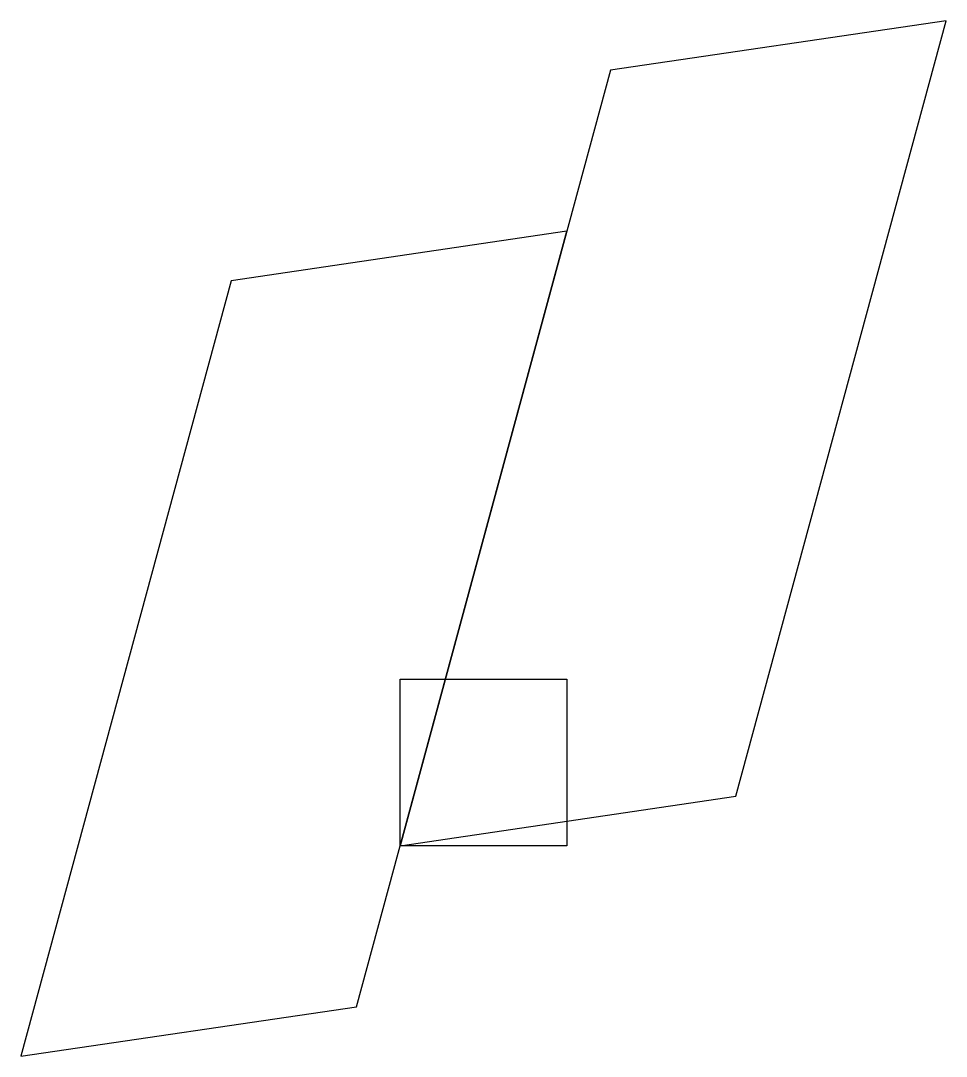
# Model space of a CAD drawing. Header units: metres. Extents: x -22.8 to 32.8, y -12.6 to 49.5.
import ezdxf

# ---------------------------------------------------------------- set-up
doc = ezdxf.new("R2010")
doc.units = ezdxf.units.M

msp = doc.modelspace()

# ---------------------------------------------------------------- linework, layer by layer
for points in [[(0, 0), (20.153, 2.97), (32.775, 49.534), (12.622, 46.564), (0, 0)], [(-22.775, -12.643), (-2.622, -9.673), (10, 36.891), (-10.153, 33.921), (-22.775, -12.643)], [(0, 0), (0, 10), (10, 10), (10, 0), (0, 0)]]:
    msp.add_lwpolyline(points, close=True)

doc.saveas('drawing.dxf')
